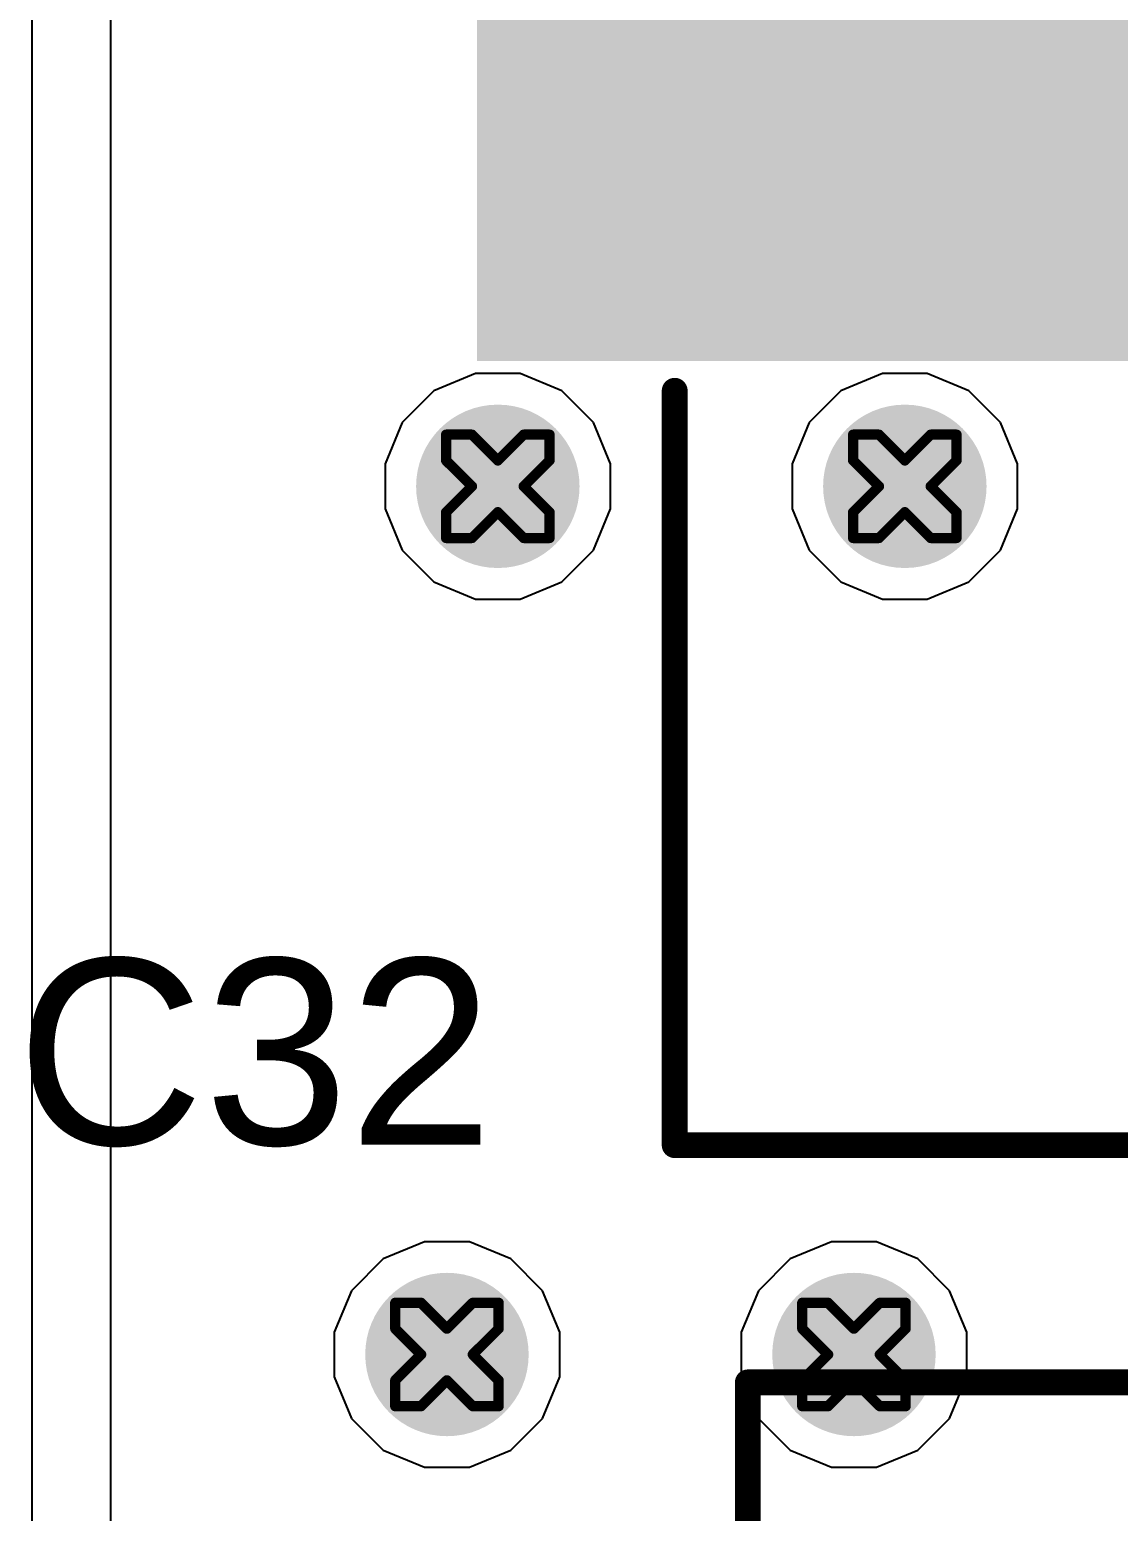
# Model space of a CAD drawing. Header units: inches. Extents: x 0 to 5379, y 0 to 5429.
# Drawn here: x 82.79 to 88.14, y 163.91 to 171.19 of the extents above; entities that cross this region are included whole.
import ezdxf

# ---------------------------------------------------------------- set-up
doc = ezdxf.new("R2010")
doc.units = ezdxf.units.IN
for name, color, linetype in [('Bottom Layer', 5, 'Continuous'), ('Bottom Solder', 6, 'Continuous'), ('Drill Drawing', 1, 'Continuous'), ('GND01', 16, 'Continuous'), ('GND02', 76, 'Continuous'), ('PWR', 156, 'Continuous'), ('SIG 01', 90, 'Continuous'), ('Top Layer', 1, 'Continuous'), ('Top Overlay', 2, 'Continuous'), ('Top Paste', 8, 'Continuous'), ('Top Solder', 216, 'Continuous'), ('Via Holes', 16, 'Continuous')]:
    doc.layers.add(name, color=color, linetype=linetype)
doc.styles.add('Arial', font='', dxfattribs={"height": 0.2})
doc.styles.get('Arial').set_extended_font_data('Arial')

# ---------------------------------------------------------------- blocks, each defined once
blk = doc.blocks.new('RVT1H470M0607_1082')
at = {"layer": 'Top Layer'}
for points in [[(-4.55, 0.8), (-1.05, 0.8), (-1.05, -0.8), (-4.55, -0.8)], [(1.05, 0.8), (4.55, 0.8), (4.55, -0.8), (1.05, -0.8)]]:
    blk.add_hatch(color=1, dxfattribs=at).paths.add_polyline_path(points)
at = {"layer": 'Top Paste'}
for points in [[(-4.55, 0.8), (-1.05, 0.8), (-1.05, -0.8), (-4.55, -0.8)], [(1.05, 0.8), (4.55, 0.8), (4.55, -0.8), (1.05, -0.8)]]:
    blk.add_hatch(color=8, dxfattribs=at).paths.add_polyline_path(points)
at = {"layer": 'Top Solder'}
for points in [[(-4.6516, 0.9016), (-0.9484, 0.9016), (-0.9484, -0.9016), (-4.6516, -0.9016)], [(0.9484, 0.9016), (4.6516, 0.9016), (4.6516, -0.9016), (0.9484, -0.9016)]]:
    blk.add_hatch(color=216, dxfattribs=at).paths.add_polyline_path(points)
at = {"layer": 'Top Overlay'}
for points in [[(-1.8348, 3.3274, 0.127, 0.127, 0), (-3.3334, 1.8288, 0.127, 0.127, 0)], [(3.3214, 3.3274, 0.127, 0.127, 0), (-1.8348, 3.3274, 0.127, 0.127, 0)], [(3.3214, 3.3274, 0.127, 0.127, 0), (3.3214, 1.1684, 0.127, 0.127, 0)], [(-3.3334, 1.8288, 0.127, 0.127, 0), (-3.3334, 1.3208, 0.127, 0.127, 0)], [(-3.9176, 1.7272, 0.127, 0.127, 0), (-3.9176, 1.016, 0.127, 0.127, 0)], [(-3.562, 1.3716, 0.127, 0.127, 0), (-4.2732, 1.3716, 0.127, 0.127, 0)], [(3.3214, -1.1684, 0.127, 0.127, 0), (3.3214, -3.3274, 0.127, 0.127, 0)], [(-3.3334, -1.3208, 0.127, 0.127, 0), (-3.3334, -1.8288, 0.127, 0.127, 0)], [(-1.8348, -3.3274, 0.127, 0.127, 0), (-3.3334, -1.8288, 0.127, 0.127, 0)], [(3.3214, -3.3274, 0.127, 0.127, 0), (-1.8348, -3.3274, 0.127, 0.127, 0)]]:
    blk.add_lwpolyline(points, format="xyseb", dxfattribs=at)
for points in [[(-1.8665, 3.3274, 0.0635, 0.0635, 1), (-1.803, 3.3274, 0.0635, 0.0635, 1)], [(-1.8665, 3.3274, 0.0635, 0.0635, 1), (-1.803, 3.3274, 0.0635, 0.0635, 1)], [(3.2897, 3.3274, 0.0635, 0.0635, 1), (3.3532, 3.3274, 0.0635, 0.0635, 1)], [(3.2897, 3.3274, 0.0635, 0.0635, 1), (3.3532, 3.3274, 0.0635, 0.0635, 1)], [(-3.3651, 1.8288, 0.0635, 0.0635, 1), (-3.3016, 1.8288, 0.0635, 0.0635, 1)], [(-3.3651, 1.8288, 0.0635, 0.0635, 1), (-3.3016, 1.8288, 0.0635, 0.0635, 1)], [(-3.9493, 1.7272, 0.0635, 0.0635, 1), (-3.8858, 1.7272, 0.0635, 0.0635, 1)], [(-4.3049, 1.3716, 0.0635, 0.0635, 1), (-4.2414, 1.3716, 0.0635, 0.0635, 1)], [(-3.5937, 1.3716, 0.0635, 0.0635, 1), (-3.5302, 1.3716, 0.0635, 0.0635, 1)], [(-3.3651, 1.3208, 0.0635, 0.0635, 1), (-3.3016, 1.3208, 0.0635, 0.0635, 1)], [(3.2897, 1.1684, 0.0635, 0.0635, 1), (3.3532, 1.1684, 0.0635, 0.0635, 1)], [(-3.9493, 1.016, 0.0635, 0.0635, 1), (-3.8858, 1.016, 0.0635, 0.0635, 1)], [(3.2897, -1.1684, 0.0635, 0.0635, 1), (3.3532, -1.1684, 0.0635, 0.0635, 1)], [(-3.3651, -1.3208, 0.0635, 0.0635, 1), (-3.3016, -1.3208, 0.0635, 0.0635, 1)], [(-3.3651, -1.8288, 0.0635, 0.0635, 1), (-3.3016, -1.8288, 0.0635, 0.0635, 1)], [(-3.3651, -1.8288, 0.0635, 0.0635, 1), (-3.3016, -1.8288, 0.0635, 0.0635, 1)], [(-1.8665, -3.3274, 0.0635, 0.0635, 1), (-1.803, -3.3274, 0.0635, 0.0635, 1)], [(-1.8665, -3.3274, 0.0635, 0.0635, 1), (-1.803, -3.3274, 0.0635, 0.0635, 1)], [(3.2897, -3.3274, 0.0635, 0.0635, 1), (3.3532, -3.3274, 0.0635, 0.0635, 1)], [(3.2897, -3.3274, 0.0635, 0.0635, 1), (3.3532, -3.3274, 0.0635, 0.0635, 1)]]:
    blk.add_lwpolyline(points, format="xyseb", close=True, dxfattribs=at)
blk = doc.blocks.new('UCD_220_F_10__D___1084')
at = {"layer": 'Top Layer'}
blk.add_hatch(color=1, dxfattribs=at).paths.add_polyline_path([(2, 1.25), (6, 1.25), (6, -1.25), (2, -1.25)])
at = {"layer": 'Top Paste'}
blk.add_hatch(color=8, dxfattribs=at).paths.add_polyline_path([(2, 1.25), (6, 1.25), (6, -1.25), (2, -1.25)])
at = {"layer": 'Top Solder'}
blk.add_hatch(color=216, dxfattribs=at).paths.add_polyline_path([(1.8984, 1.3516), (6.1016, 1.3516), (6.1016, -1.3516), (1.8984, -1.3516)])
at = {"layer": 'Top Overlay'}
for points in [[(5.1308, 5.207, 0.127, 0.127, 0), (-3.6322, 5.207, 0.127, 0.127, 0)], [(5.1308, 5.207, 0.127, 0.127, 0), (5.1308, 1.4986, 0.127, 0.127, 0)]]:
    blk.add_lwpolyline(points, format="xyseb", dxfattribs=at)
for points in [[(5.0991, 5.207, 0.0635, 0.0635, 1), (5.1626, 5.207, 0.0635, 0.0635, 1)], [(5.0991, 5.207, 0.0635, 0.0635, 1), (5.1626, 5.207, 0.0635, 0.0635, 1)], [(5.0991, 1.4986, 0.0635, 0.0635, 1), (5.1626, 1.4986, 0.0635, 0.0635, 1)]]:
    blk.add_lwpolyline(points, format="xyseb", close=True, dxfattribs=at)

msp = doc.modelspace()

# ---------------------------------------------------------------- hatches: boundary and pattern name
at = {"layer": 'Bottom Layer'}
h = msp.add_hatch(color=5, dxfattribs=at)
edge = h.paths.add_edge_path()
edge.add_arc((85.0937, 168.946), 0.3, 0, 360)
h = msp.add_hatch(color=5, dxfattribs=at)
edge = h.paths.add_edge_path()
edge.add_arc((87.0937, 168.946), 0.3, 0, 360)
h = msp.add_hatch(color=5, dxfattribs=at)
edge = h.paths.add_edge_path()
edge.add_arc((84.8437, 164.6782), 0.3, 0, 360)
h = msp.add_hatch(color=5, dxfattribs=at)
edge = h.paths.add_edge_path()
edge.add_arc((86.8437, 164.6782), 0.3, 0, 360)
at = {"layer": 'Bottom Solder'}
h = msp.add_hatch(color=6, dxfattribs=at)
edge = h.paths.add_edge_path()
edge.add_arc((85.0937, 168.946), 0.4016, 0, 360)
h = msp.add_hatch(color=6, dxfattribs=at)
edge = h.paths.add_edge_path()
edge.add_arc((87.0937, 168.946), 0.4016, 0, 360)
h = msp.add_hatch(color=6, dxfattribs=at)
edge = h.paths.add_edge_path()
edge.add_arc((84.8437, 164.6782), 0.4016, 0, 360)
h = msp.add_hatch(color=6, dxfattribs=at)
edge = h.paths.add_edge_path()
edge.add_arc((86.8437, 164.6782), 0.4016, 0, 360)
at = {"layer": 'GND01'}
h = msp.add_hatch(color=16, dxfattribs=at)
edge = h.paths.add_edge_path()
edge.add_arc((85.0937, 168.946), 0.3, 0, 360)
h = msp.add_hatch(color=16, dxfattribs=at)
edge = h.paths.add_edge_path()
edge.add_arc((87.0937, 168.946), 0.3, 0, 360)
h = msp.add_hatch(color=16, dxfattribs=at)
edge = h.paths.add_edge_path()
edge.add_arc((84.8437, 164.6782), 0.3, 0, 360)
h = msp.add_hatch(color=16, dxfattribs=at)
edge = h.paths.add_edge_path()
edge.add_arc((86.8437, 164.6782), 0.3, 0, 360)
at = {"layer": 'GND02'}
h = msp.add_hatch(color=76, dxfattribs=at)
edge = h.paths.add_edge_path()
edge.add_arc((85.0937, 168.946), 0.3, 0, 360)
h = msp.add_hatch(color=76, dxfattribs=at)
edge = h.paths.add_edge_path()
edge.add_arc((87.0937, 168.946), 0.3, 0, 360)
h = msp.add_hatch(color=76, dxfattribs=at)
edge = h.paths.add_edge_path()
edge.add_arc((84.8437, 164.6782), 0.3, 0, 360)
h = msp.add_hatch(color=76, dxfattribs=at)
edge = h.paths.add_edge_path()
edge.add_arc((86.8437, 164.6782), 0.3, 0, 360)
at = {"layer": 'PWR'}
h = msp.add_hatch(color=156, dxfattribs=at)
edge = h.paths.add_edge_path()
edge.add_arc((85.0937, 168.946), 0.3, 0, 360)
h = msp.add_hatch(color=156, dxfattribs=at)
edge = h.paths.add_edge_path()
edge.add_arc((87.0937, 168.946), 0.3, 0, 360)
h = msp.add_hatch(color=156, dxfattribs=at)
edge = h.paths.add_edge_path()
edge.add_arc((84.8437, 164.6782), 0.3, 0, 360)
h = msp.add_hatch(color=156, dxfattribs=at)
edge = h.paths.add_edge_path()
edge.add_arc((86.8437, 164.6782), 0.3, 0, 360)
at = {"layer": 'SIG 01'}
h = msp.add_hatch(color=90, dxfattribs=at)
edge = h.paths.add_edge_path()
edge.add_arc((85.0937, 168.946), 0.3, 0, 360)
h = msp.add_hatch(color=90, dxfattribs=at)
edge = h.paths.add_edge_path()
edge.add_arc((87.0937, 168.946), 0.3, 0, 360)
h = msp.add_hatch(color=90, dxfattribs=at)
edge = h.paths.add_edge_path()
edge.add_arc((84.8437, 164.6782), 0.3, 0, 360)
h = msp.add_hatch(color=90, dxfattribs=at)
edge = h.paths.add_edge_path()
edge.add_arc((86.8437, 164.6782), 0.3, 0, 360)
at = {"layer": 'Top Layer'}
h = msp.add_hatch(color=1, dxfattribs=at)
edge = h.paths.add_edge_path()
edge.add_arc((85.0937, 168.946), 0.3, 0, 360)
h = msp.add_hatch(color=1, dxfattribs=at)
edge = h.paths.add_edge_path()
edge.add_arc((87.0937, 168.946), 0.3, 0, 360)
h = msp.add_hatch(color=1, dxfattribs=at)
edge = h.paths.add_edge_path()
edge.add_arc((84.8437, 164.6782), 0.3, 0, 360)
h = msp.add_hatch(color=1, dxfattribs=at)
edge = h.paths.add_edge_path()
edge.add_arc((86.8437, 164.6782), 0.3, 0, 360)
at = {"layer": 'Top Solder'}
h = msp.add_hatch(color=216, dxfattribs=at)
edge = h.paths.add_edge_path()
edge.add_arc((85.0937, 168.946), 0.4016, 0, 360)
h = msp.add_hatch(color=216, dxfattribs=at)
edge = h.paths.add_edge_path()
edge.add_arc((87.0937, 168.946), 0.4016, 0, 360)
h = msp.add_hatch(color=216, dxfattribs=at)
edge = h.paths.add_edge_path()
edge.add_arc((84.8437, 164.6782), 0.4016, 0, 360)
h = msp.add_hatch(color=216, dxfattribs=at)
edge = h.paths.add_edge_path()
edge.add_arc((86.8437, 164.6782), 0.4016, 0, 360)
at = {"layer": 'Via Holes'}
h = msp.add_hatch(color=7, dxfattribs=at)
edge = h.paths.add_edge_path()
edge.add_arc((85.0937, 168.946), 0.15, 0, 360)
h = msp.add_hatch(color=7, dxfattribs=at)
edge = h.paths.add_edge_path()
edge.add_arc((87.0937, 168.946), 0.15, 0, 360)
h = msp.add_hatch(color=7, dxfattribs=at)
edge = h.paths.add_edge_path()
edge.add_arc((84.8437, 164.6782), 0.15, 0, 360)
h = msp.add_hatch(color=7, dxfattribs=at)
edge = h.paths.add_edge_path()
edge.add_arc((86.8437, 164.6782), 0.15, 0, 360)

# ---------------------------------------------------------------- linework, layer by layer
at = {"layer": 'Drill Drawing'}
for points in [[(84.8397, 169.073, 0.0508, 0.0508, 0), (84.8397, 169.2, 0.0508, 0.0508, 0)], [(84.8397, 169.2, 0.0508, 0.0508, 0), (84.9667, 169.2, 0.0508, 0.0508, 0)], [(84.9667, 169.2, 0.0508, 0.0508, 0), (85.0937, 169.073, 0.0508, 0.0508, 0)], [(85.0937, 169.073, 0.0508, 0.0508, 0), (85.2207, 169.2, 0.0508, 0.0508, 0)], [(85.2207, 169.2, 0.0508, 0.0508, 0), (85.3477, 169.2, 0.0508, 0.0508, 0)], [(85.3477, 169.073, 0.0508, 0.0508, 0), (85.3477, 169.2, 0.0508, 0.0508, 0)], [(86.8397, 169.073, 0.0508, 0.0508, 0), (86.8397, 169.2, 0.0508, 0.0508, 0)], [(86.8397, 169.2, 0.0508, 0.0508, 0), (86.9667, 169.2, 0.0508, 0.0508, 0)], [(86.9667, 169.2, 0.0508, 0.0508, 0), (87.0937, 169.073, 0.0508, 0.0508, 0)], [(87.0937, 169.073, 0.0508, 0.0508, 0), (87.2207, 169.2, 0.0508, 0.0508, 0)], [(87.2207, 169.2, 0.0508, 0.0508, 0), (87.3477, 169.2, 0.0508, 0.0508, 0)], [(87.3477, 169.073, 0.0508, 0.0508, 0), (87.3477, 169.2, 0.0508, 0.0508, 0)], [(84.8397, 169.073, 0.0508, 0.0508, 0), (84.9667, 168.946, 0.0508, 0.0508, 0)], [(85.2207, 168.946, 0.0508, 0.0508, 0), (85.3477, 169.073, 0.0508, 0.0508, 0)], [(86.8397, 169.073, 0.0508, 0.0508, 0), (86.9667, 168.946, 0.0508, 0.0508, 0)], [(87.2207, 168.946, 0.0508, 0.0508, 0), (87.3477, 169.073, 0.0508, 0.0508, 0)], [(84.8397, 168.819, 0.0508, 0.0508, 0), (84.9667, 168.946, 0.0508, 0.0508, 0)], [(85.2207, 168.946, 0.0508, 0.0508, 0), (85.3477, 168.819, 0.0508, 0.0508, 0)], [(86.8397, 168.819, 0.0508, 0.0508, 0), (86.9667, 168.946, 0.0508, 0.0508, 0)], [(87.2207, 168.946, 0.0508, 0.0508, 0), (87.3477, 168.819, 0.0508, 0.0508, 0)], [(84.8397, 168.692, 0.0508, 0.0508, 0), (84.8397, 168.819, 0.0508, 0.0508, 0)], [(84.9667, 168.692, 0.0508, 0.0508, 0), (85.0937, 168.819, 0.0508, 0.0508, 0)], [(85.0937, 168.819, 0.0508, 0.0508, 0), (85.2207, 168.692, 0.0508, 0.0508, 0)], [(85.3477, 168.692, 0.0508, 0.0508, 0), (85.3477, 168.819, 0.0508, 0.0508, 0)], [(86.8397, 168.692, 0.0508, 0.0508, 0), (86.8397, 168.819, 0.0508, 0.0508, 0)], [(86.9667, 168.692, 0.0508, 0.0508, 0), (87.0937, 168.819, 0.0508, 0.0508, 0)], [(87.0937, 168.819, 0.0508, 0.0508, 0), (87.2207, 168.692, 0.0508, 0.0508, 0)], [(87.3477, 168.692, 0.0508, 0.0508, 0), (87.3477, 168.819, 0.0508, 0.0508, 0)], [(84.8397, 168.692, 0.0508, 0.0508, 0), (84.9667, 168.692, 0.0508, 0.0508, 0)], [(85.2207, 168.692, 0.0508, 0.0508, 0), (85.3477, 168.692, 0.0508, 0.0508, 0)], [(86.8397, 168.692, 0.0508, 0.0508, 0), (86.9667, 168.692, 0.0508, 0.0508, 0)], [(87.2207, 168.692, 0.0508, 0.0508, 0), (87.3477, 168.692, 0.0508, 0.0508, 0)], [(84.5897, 164.8052, 0.0508, 0.0508, 0), (84.5897, 164.9322, 0.0508, 0.0508, 0)], [(84.5897, 164.9322, 0.0508, 0.0508, 0), (84.7167, 164.9322, 0.0508, 0.0508, 0)], [(84.7167, 164.9322, 0.0508, 0.0508, 0), (84.8437, 164.8052, 0.0508, 0.0508, 0)], [(84.8437, 164.8052, 0.0508, 0.0508, 0), (84.9707, 164.9322, 0.0508, 0.0508, 0)], [(84.9707, 164.9322, 0.0508, 0.0508, 0), (85.0977, 164.9322, 0.0508, 0.0508, 0)], [(85.0977, 164.8052, 0.0508, 0.0508, 0), (85.0977, 164.9322, 0.0508, 0.0508, 0)], [(86.5897, 164.8052, 0.0508, 0.0508, 0), (86.5897, 164.9322, 0.0508, 0.0508, 0)], [(86.5897, 164.9322, 0.0508, 0.0508, 0), (86.7167, 164.9322, 0.0508, 0.0508, 0)], [(86.7167, 164.9322, 0.0508, 0.0508, 0), (86.8437, 164.8052, 0.0508, 0.0508, 0)], [(86.8437, 164.8052, 0.0508, 0.0508, 0), (86.9707, 164.9322, 0.0508, 0.0508, 0)], [(86.9707, 164.9322, 0.0508, 0.0508, 0), (87.0977, 164.9322, 0.0508, 0.0508, 0)], [(87.0977, 164.8052, 0.0508, 0.0508, 0), (87.0977, 164.9322, 0.0508, 0.0508, 0)], [(84.5897, 164.8052, 0.0508, 0.0508, 0), (84.7167, 164.6782, 0.0508, 0.0508, 0)], [(84.9707, 164.6782, 0.0508, 0.0508, 0), (85.0977, 164.8052, 0.0508, 0.0508, 0)], [(86.5897, 164.8052, 0.0508, 0.0508, 0), (86.7167, 164.6782, 0.0508, 0.0508, 0)], [(86.9707, 164.6782, 0.0508, 0.0508, 0), (87.0977, 164.8052, 0.0508, 0.0508, 0)], [(84.5897, 164.5512, 0.0508, 0.0508, 0), (84.7167, 164.6782, 0.0508, 0.0508, 0)], [(84.9707, 164.6782, 0.0508, 0.0508, 0), (85.0977, 164.5512, 0.0508, 0.0508, 0)], [(86.5897, 164.5512, 0.0508, 0.0508, 0), (86.7167, 164.6782, 0.0508, 0.0508, 0)], [(86.9707, 164.6782, 0.0508, 0.0508, 0), (87.0977, 164.5512, 0.0508, 0.0508, 0)], [(84.5897, 164.4242, 0.0508, 0.0508, 0), (84.5897, 164.5512, 0.0508, 0.0508, 0)], [(84.7167, 164.4242, 0.0508, 0.0508, 0), (84.8437, 164.5512, 0.0508, 0.0508, 0)], [(84.8437, 164.5512, 0.0508, 0.0508, 0), (84.9707, 164.4242, 0.0508, 0.0508, 0)], [(85.0977, 164.4242, 0.0508, 0.0508, 0), (85.0977, 164.5512, 0.0508, 0.0508, 0)], [(86.5897, 164.4242, 0.0508, 0.0508, 0), (86.5897, 164.5512, 0.0508, 0.0508, 0)], [(86.7167, 164.4242, 0.0508, 0.0508, 0), (86.8437, 164.5512, 0.0508, 0.0508, 0)], [(86.8437, 164.5512, 0.0508, 0.0508, 0), (86.9707, 164.4242, 0.0508, 0.0508, 0)], [(87.0977, 164.4242, 0.0508, 0.0508, 0), (87.0977, 164.5512, 0.0508, 0.0508, 0)], [(84.5897, 164.4242, 0.0508, 0.0508, 0), (84.7167, 164.4242, 0.0508, 0.0508, 0)], [(84.9707, 164.4242, 0.0508, 0.0508, 0), (85.0977, 164.4242, 0.0508, 0.0508, 0)], [(86.5897, 164.4242, 0.0508, 0.0508, 0), (86.7167, 164.4242, 0.0508, 0.0508, 0)], [(86.9707, 164.4242, 0.0508, 0.0508, 0), (87.0977, 164.4242, 0.0508, 0.0508, 0)]]:
    msp.add_lwpolyline(points, format="xyseb", dxfattribs=at)
for points in [[(84.827, 169.2, 0.0254, 0.0254, 1), (84.8524, 169.2, 0.0254, 0.0254, 1)], [(84.827, 169.2, 0.0254, 0.0254, 1), (84.8524, 169.2, 0.0254, 0.0254, 1)], [(84.954, 169.2, 0.0254, 0.0254, 1), (84.9794, 169.2, 0.0254, 0.0254, 1)], [(84.954, 169.2, 0.0254, 0.0254, 1), (84.9794, 169.2, 0.0254, 0.0254, 1)], [(85.208, 169.2, 0.0254, 0.0254, 1), (85.2334, 169.2, 0.0254, 0.0254, 1)], [(85.208, 169.2, 0.0254, 0.0254, 1), (85.2334, 169.2, 0.0254, 0.0254, 1)], [(85.335, 169.2, 0.0254, 0.0254, 1), (85.3604, 169.2, 0.0254, 0.0254, 1)], [(85.335, 169.2, 0.0254, 0.0254, 1), (85.3604, 169.2, 0.0254, 0.0254, 1)], [(86.827, 169.2, 0.0254, 0.0254, 1), (86.8524, 169.2, 0.0254, 0.0254, 1)], [(86.827, 169.2, 0.0254, 0.0254, 1), (86.8524, 169.2, 0.0254, 0.0254, 1)], [(86.954, 169.2, 0.0254, 0.0254, 1), (86.9794, 169.2, 0.0254, 0.0254, 1)], [(86.954, 169.2, 0.0254, 0.0254, 1), (86.9794, 169.2, 0.0254, 0.0254, 1)], [(87.208, 169.2, 0.0254, 0.0254, 1), (87.2334, 169.2, 0.0254, 0.0254, 1)], [(87.208, 169.2, 0.0254, 0.0254, 1), (87.2334, 169.2, 0.0254, 0.0254, 1)], [(87.335, 169.2, 0.0254, 0.0254, 1), (87.3604, 169.2, 0.0254, 0.0254, 1)], [(87.335, 169.2, 0.0254, 0.0254, 1), (87.3604, 169.2, 0.0254, 0.0254, 1)], [(84.827, 169.073, 0.0254, 0.0254, 1), (84.8524, 169.073, 0.0254, 0.0254, 1)], [(84.827, 169.073, 0.0254, 0.0254, 1), (84.8524, 169.073, 0.0254, 0.0254, 1)], [(85.081, 169.073, 0.0254, 0.0254, 1), (85.1064, 169.073, 0.0254, 0.0254, 1)], [(85.081, 169.073, 0.0254, 0.0254, 1), (85.1064, 169.073, 0.0254, 0.0254, 1)], [(85.335, 169.073, 0.0254, 0.0254, 1), (85.3604, 169.073, 0.0254, 0.0254, 1)], [(85.335, 169.073, 0.0254, 0.0254, 1), (85.3604, 169.073, 0.0254, 0.0254, 1)], [(86.827, 169.073, 0.0254, 0.0254, 1), (86.8524, 169.073, 0.0254, 0.0254, 1)], [(86.827, 169.073, 0.0254, 0.0254, 1), (86.8524, 169.073, 0.0254, 0.0254, 1)], [(87.081, 169.073, 0.0254, 0.0254, 1), (87.1064, 169.073, 0.0254, 0.0254, 1)], [(87.081, 169.073, 0.0254, 0.0254, 1), (87.1064, 169.073, 0.0254, 0.0254, 1)], [(87.335, 169.073, 0.0254, 0.0254, 1), (87.3604, 169.073, 0.0254, 0.0254, 1)], [(87.335, 169.073, 0.0254, 0.0254, 1), (87.3604, 169.073, 0.0254, 0.0254, 1)], [(84.954, 168.946, 0.0254, 0.0254, 1), (84.9794, 168.946, 0.0254, 0.0254, 1)], [(84.954, 168.946, 0.0254, 0.0254, 1), (84.9794, 168.946, 0.0254, 0.0254, 1)], [(85.208, 168.946, 0.0254, 0.0254, 1), (85.2334, 168.946, 0.0254, 0.0254, 1)], [(85.208, 168.946, 0.0254, 0.0254, 1), (85.2334, 168.946, 0.0254, 0.0254, 1)], [(86.954, 168.946, 0.0254, 0.0254, 1), (86.9794, 168.946, 0.0254, 0.0254, 1)], [(86.954, 168.946, 0.0254, 0.0254, 1), (86.9794, 168.946, 0.0254, 0.0254, 1)], [(87.208, 168.946, 0.0254, 0.0254, 1), (87.2334, 168.946, 0.0254, 0.0254, 1)], [(87.208, 168.946, 0.0254, 0.0254, 1), (87.2334, 168.946, 0.0254, 0.0254, 1)], [(84.827, 168.819, 0.0254, 0.0254, 1), (84.8524, 168.819, 0.0254, 0.0254, 1)], [(84.827, 168.819, 0.0254, 0.0254, 1), (84.8524, 168.819, 0.0254, 0.0254, 1)], [(85.081, 168.819, 0.0254, 0.0254, 1), (85.1064, 168.819, 0.0254, 0.0254, 1)], [(85.081, 168.819, 0.0254, 0.0254, 1), (85.1064, 168.819, 0.0254, 0.0254, 1)], [(85.335, 168.819, 0.0254, 0.0254, 1), (85.3604, 168.819, 0.0254, 0.0254, 1)], [(85.335, 168.819, 0.0254, 0.0254, 1), (85.3604, 168.819, 0.0254, 0.0254, 1)], [(86.827, 168.819, 0.0254, 0.0254, 1), (86.8524, 168.819, 0.0254, 0.0254, 1)], [(86.827, 168.819, 0.0254, 0.0254, 1), (86.8524, 168.819, 0.0254, 0.0254, 1)], [(87.081, 168.819, 0.0254, 0.0254, 1), (87.1064, 168.819, 0.0254, 0.0254, 1)], [(87.081, 168.819, 0.0254, 0.0254, 1), (87.1064, 168.819, 0.0254, 0.0254, 1)], [(87.335, 168.819, 0.0254, 0.0254, 1), (87.3604, 168.819, 0.0254, 0.0254, 1)], [(87.335, 168.819, 0.0254, 0.0254, 1), (87.3604, 168.819, 0.0254, 0.0254, 1)], [(84.827, 168.692, 0.0254, 0.0254, 1), (84.8524, 168.692, 0.0254, 0.0254, 1)], [(84.827, 168.692, 0.0254, 0.0254, 1), (84.8524, 168.692, 0.0254, 0.0254, 1)], [(84.954, 168.692, 0.0254, 0.0254, 1), (84.9794, 168.692, 0.0254, 0.0254, 1)], [(84.954, 168.692, 0.0254, 0.0254, 1), (84.9794, 168.692, 0.0254, 0.0254, 1)], [(85.208, 168.692, 0.0254, 0.0254, 1), (85.2334, 168.692, 0.0254, 0.0254, 1)], [(85.208, 168.692, 0.0254, 0.0254, 1), (85.2334, 168.692, 0.0254, 0.0254, 1)], [(85.335, 168.692, 0.0254, 0.0254, 1), (85.3604, 168.692, 0.0254, 0.0254, 1)], [(85.335, 168.692, 0.0254, 0.0254, 1), (85.3604, 168.692, 0.0254, 0.0254, 1)], [(86.827, 168.692, 0.0254, 0.0254, 1), (86.8524, 168.692, 0.0254, 0.0254, 1)], [(86.827, 168.692, 0.0254, 0.0254, 1), (86.8524, 168.692, 0.0254, 0.0254, 1)], [(86.954, 168.692, 0.0254, 0.0254, 1), (86.9794, 168.692, 0.0254, 0.0254, 1)], [(86.954, 168.692, 0.0254, 0.0254, 1), (86.9794, 168.692, 0.0254, 0.0254, 1)], [(87.208, 168.692, 0.0254, 0.0254, 1), (87.2334, 168.692, 0.0254, 0.0254, 1)], [(87.208, 168.692, 0.0254, 0.0254, 1), (87.2334, 168.692, 0.0254, 0.0254, 1)], [(87.335, 168.692, 0.0254, 0.0254, 1), (87.3604, 168.692, 0.0254, 0.0254, 1)], [(87.335, 168.692, 0.0254, 0.0254, 1), (87.3604, 168.692, 0.0254, 0.0254, 1)], [(84.577, 164.9322, 0.0254, 0.0254, 1), (84.6024, 164.9322, 0.0254, 0.0254, 1)], [(84.577, 164.9322, 0.0254, 0.0254, 1), (84.6024, 164.9322, 0.0254, 0.0254, 1)], [(84.704, 164.9322, 0.0254, 0.0254, 1), (84.7294, 164.9322, 0.0254, 0.0254, 1)], [(84.704, 164.9322, 0.0254, 0.0254, 1), (84.7294, 164.9322, 0.0254, 0.0254, 1)], [(84.958, 164.9322, 0.0254, 0.0254, 1), (84.9834, 164.9322, 0.0254, 0.0254, 1)], [(84.958, 164.9322, 0.0254, 0.0254, 1), (84.9834, 164.9322, 0.0254, 0.0254, 1)], [(85.085, 164.9322, 0.0254, 0.0254, 1), (85.1104, 164.9322, 0.0254, 0.0254, 1)], [(85.085, 164.9322, 0.0254, 0.0254, 1), (85.1104, 164.9322, 0.0254, 0.0254, 1)], [(86.577, 164.9322, 0.0254, 0.0254, 1), (86.6024, 164.9322, 0.0254, 0.0254, 1)], [(86.577, 164.9322, 0.0254, 0.0254, 1), (86.6024, 164.9322, 0.0254, 0.0254, 1)], [(86.704, 164.9322, 0.0254, 0.0254, 1), (86.7294, 164.9322, 0.0254, 0.0254, 1)], [(86.704, 164.9322, 0.0254, 0.0254, 1), (86.7294, 164.9322, 0.0254, 0.0254, 1)], [(86.958, 164.9322, 0.0254, 0.0254, 1), (86.9834, 164.9322, 0.0254, 0.0254, 1)], [(86.958, 164.9322, 0.0254, 0.0254, 1), (86.9834, 164.9322, 0.0254, 0.0254, 1)], [(87.085, 164.9322, 0.0254, 0.0254, 1), (87.1104, 164.9322, 0.0254, 0.0254, 1)], [(87.085, 164.9322, 0.0254, 0.0254, 1), (87.1104, 164.9322, 0.0254, 0.0254, 1)], [(84.577, 164.8052, 0.0254, 0.0254, 1), (84.6024, 164.8052, 0.0254, 0.0254, 1)], [(84.577, 164.8052, 0.0254, 0.0254, 1), (84.6024, 164.8052, 0.0254, 0.0254, 1)], [(84.831, 164.8052, 0.0254, 0.0254, 1), (84.8564, 164.8052, 0.0254, 0.0254, 1)], [(84.831, 164.8052, 0.0254, 0.0254, 1), (84.8564, 164.8052, 0.0254, 0.0254, 1)], [(85.085, 164.8052, 0.0254, 0.0254, 1), (85.1104, 164.8052, 0.0254, 0.0254, 1)], [(85.085, 164.8052, 0.0254, 0.0254, 1), (85.1104, 164.8052, 0.0254, 0.0254, 1)], [(86.577, 164.8052, 0.0254, 0.0254, 1), (86.6024, 164.8052, 0.0254, 0.0254, 1)], [(86.577, 164.8052, 0.0254, 0.0254, 1), (86.6024, 164.8052, 0.0254, 0.0254, 1)], [(86.831, 164.8052, 0.0254, 0.0254, 1), (86.8564, 164.8052, 0.0254, 0.0254, 1)], [(86.831, 164.8052, 0.0254, 0.0254, 1), (86.8564, 164.8052, 0.0254, 0.0254, 1)], [(87.085, 164.8052, 0.0254, 0.0254, 1), (87.1104, 164.8052, 0.0254, 0.0254, 1)], [(87.085, 164.8052, 0.0254, 0.0254, 1), (87.1104, 164.8052, 0.0254, 0.0254, 1)], [(84.704, 164.6782, 0.0254, 0.0254, 1), (84.7294, 164.6782, 0.0254, 0.0254, 1)], [(84.704, 164.6782, 0.0254, 0.0254, 1), (84.7294, 164.6782, 0.0254, 0.0254, 1)], [(84.958, 164.6782, 0.0254, 0.0254, 1), (84.9834, 164.6782, 0.0254, 0.0254, 1)], [(84.958, 164.6782, 0.0254, 0.0254, 1), (84.9834, 164.6782, 0.0254, 0.0254, 1)], [(86.704, 164.6782, 0.0254, 0.0254, 1), (86.7294, 164.6782, 0.0254, 0.0254, 1)], [(86.704, 164.6782, 0.0254, 0.0254, 1), (86.7294, 164.6782, 0.0254, 0.0254, 1)], [(86.958, 164.6782, 0.0254, 0.0254, 1), (86.9834, 164.6782, 0.0254, 0.0254, 1)], [(86.958, 164.6782, 0.0254, 0.0254, 1), (86.9834, 164.6782, 0.0254, 0.0254, 1)], [(84.577, 164.5512, 0.0254, 0.0254, 1), (84.6024, 164.5512, 0.0254, 0.0254, 1)], [(84.577, 164.5512, 0.0254, 0.0254, 1), (84.6024, 164.5512, 0.0254, 0.0254, 1)], [(84.831, 164.5512, 0.0254, 0.0254, 1), (84.8564, 164.5512, 0.0254, 0.0254, 1)], [(84.831, 164.5512, 0.0254, 0.0254, 1), (84.8564, 164.5512, 0.0254, 0.0254, 1)], [(85.085, 164.5512, 0.0254, 0.0254, 1), (85.1104, 164.5512, 0.0254, 0.0254, 1)], [(85.085, 164.5512, 0.0254, 0.0254, 1), (85.1104, 164.5512, 0.0254, 0.0254, 1)], [(86.577, 164.5512, 0.0254, 0.0254, 1), (86.6024, 164.5512, 0.0254, 0.0254, 1)], [(86.577, 164.5512, 0.0254, 0.0254, 1), (86.6024, 164.5512, 0.0254, 0.0254, 1)], [(86.831, 164.5512, 0.0254, 0.0254, 1), (86.8564, 164.5512, 0.0254, 0.0254, 1)], [(86.831, 164.5512, 0.0254, 0.0254, 1), (86.8564, 164.5512, 0.0254, 0.0254, 1)], [(87.085, 164.5512, 0.0254, 0.0254, 1), (87.1104, 164.5512, 0.0254, 0.0254, 1)], [(87.085, 164.5512, 0.0254, 0.0254, 1), (87.1104, 164.5512, 0.0254, 0.0254, 1)], [(84.577, 164.4242, 0.0254, 0.0254, 1), (84.6024, 164.4242, 0.0254, 0.0254, 1)], [(84.577, 164.4242, 0.0254, 0.0254, 1), (84.6024, 164.4242, 0.0254, 0.0254, 1)], [(84.704, 164.4242, 0.0254, 0.0254, 1), (84.7294, 164.4242, 0.0254, 0.0254, 1)], [(84.704, 164.4242, 0.0254, 0.0254, 1), (84.7294, 164.4242, 0.0254, 0.0254, 1)], [(84.958, 164.4242, 0.0254, 0.0254, 1), (84.9834, 164.4242, 0.0254, 0.0254, 1)], [(84.958, 164.4242, 0.0254, 0.0254, 1), (84.9834, 164.4242, 0.0254, 0.0254, 1)], [(85.085, 164.4242, 0.0254, 0.0254, 1), (85.1104, 164.4242, 0.0254, 0.0254, 1)], [(85.085, 164.4242, 0.0254, 0.0254, 1), (85.1104, 164.4242, 0.0254, 0.0254, 1)], [(86.577, 164.4242, 0.0254, 0.0254, 1), (86.6024, 164.4242, 0.0254, 0.0254, 1)], [(86.577, 164.4242, 0.0254, 0.0254, 1), (86.6024, 164.4242, 0.0254, 0.0254, 1)], [(86.704, 164.4242, 0.0254, 0.0254, 1), (86.7294, 164.4242, 0.0254, 0.0254, 1)], [(86.704, 164.4242, 0.0254, 0.0254, 1), (86.7294, 164.4242, 0.0254, 0.0254, 1)], [(86.958, 164.4242, 0.0254, 0.0254, 1), (86.9834, 164.4242, 0.0254, 0.0254, 1)], [(86.958, 164.4242, 0.0254, 0.0254, 1), (86.9834, 164.4242, 0.0254, 0.0254, 1)], [(87.085, 164.4242, 0.0254, 0.0254, 1), (87.1104, 164.4242, 0.0254, 0.0254, 1)], [(87.085, 164.4242, 0.0254, 0.0254, 1), (87.1104, 164.4242, 0.0254, 0.0254, 1)]]:
    msp.add_lwpolyline(points, format="xyseb", close=True, dxfattribs=at)
at = {"layer": 'PWR'}
for p, q in [((84.9835, 169.5), (84.7799, 169.4157)), ((85.2039, 169.5), (84.9835, 169.5)), ((85.4075, 169.4157), (85.2039, 169.5)), ((86.9835, 169.5), (86.7799, 169.4157)), ((87.2039, 169.5), (86.9835, 169.5)), ((87.4075, 169.4157), (87.2039, 169.5)), ((84.7799, 169.4157), (84.624, 169.2598)), ((85.5633, 169.2598), (85.4075, 169.4157)), ((86.7799, 169.4157), (86.624, 169.2598)), ((87.5634, 169.2598), (87.4075, 169.4157)), ((84.624, 169.2598), (84.5397, 169.0562)), ((85.6477, 169.0562), (85.5633, 169.2598)), ((86.624, 169.2598), (86.5397, 169.0562)), ((87.6477, 169.0562), (87.5634, 169.2598)), ((84.5397, 169.0562), (84.5397, 168.8358)), ((85.6477, 168.8358), (85.6477, 169.0562)), ((86.5397, 169.0562), (86.5397, 168.8358)), ((87.6477, 168.8358), (87.6477, 169.0562)), ((84.5397, 168.8358), (84.624, 168.6322)), ((85.5633, 168.6322), (85.6477, 168.8358)), ((86.5397, 168.8358), (86.624, 168.6322)), ((87.5634, 168.6322), (87.6477, 168.8358)), ((84.624, 168.6322), (84.7799, 168.4764)), ((85.4075, 168.4764), (85.5633, 168.6322)), ((86.624, 168.6322), (86.7799, 168.4764)), ((87.4075, 168.4764), (87.5634, 168.6322)), ((84.7799, 168.4764), (84.9835, 168.392)), ((85.2039, 168.392), (85.4075, 168.4764)), ((86.7799, 168.4764), (86.9835, 168.392)), ((87.2039, 168.392), (87.4075, 168.4764)), ((84.9835, 168.392), (85.2039, 168.392)), ((86.9835, 168.392), (87.2039, 168.392)), ((84.7335, 165.2322), (84.5299, 165.1479)), ((84.9539, 165.2322), (84.7335, 165.2322)), ((85.1575, 165.1479), (84.9539, 165.2322)), ((86.7335, 165.2322), (86.5299, 165.1479)), ((86.9539, 165.2322), (86.7335, 165.2322)), ((87.1575, 165.1479), (86.9539, 165.2322)), ((84.5299, 165.1479), (84.374, 164.992)), ((85.3133, 164.992), (85.1575, 165.1479)), ((86.5299, 165.1479), (86.374, 164.992)), ((87.3134, 164.992), (87.1575, 165.1479)), ((84.374, 164.992), (84.2897, 164.7884)), ((85.3977, 164.7884), (85.3133, 164.992)), ((86.374, 164.992), (86.2897, 164.7884)), ((87.3977, 164.7884), (87.3134, 164.992)), ((84.2897, 164.7884), (84.2897, 164.568)), ((85.3977, 164.568), (85.3977, 164.7884)), ((86.2897, 164.7884), (86.2897, 164.568)), ((87.3977, 164.568), (87.3977, 164.7884)), ((84.2897, 164.568), (84.374, 164.3644)), ((85.3133, 164.3644), (85.3977, 164.568)), ((86.2897, 164.568), (86.374, 164.3644)), ((87.3134, 164.3644), (87.3977, 164.568)), ((84.374, 164.3644), (84.5299, 164.2085)), ((85.1575, 164.2085), (85.3133, 164.3644)), ((86.374, 164.3644), (86.5299, 164.2085)), ((87.1575, 164.2085), (87.3134, 164.3644)), ((84.5299, 164.2085), (84.7335, 164.1242)), ((84.9539, 164.1242), (85.1575, 164.2085)), ((86.5299, 164.2085), (86.7335, 164.1242)), ((86.9539, 164.1242), (87.1575, 164.2085)), ((84.7335, 164.1242), (84.9539, 164.1242)), ((86.7335, 164.1242), (86.9539, 164.1242))]:
    msp.add_line(p, q, dxfattribs=at)
at = {"layer": 'Top Layer'}
for p, q in [((82.804, 186.4343), (82.804, 155.738)), ((83.1925, 155.738), (83.1925, 186.0459))]:
    msp.add_line(p, q, dxfattribs=at)

# ---------------------------------------------------------------- block references
at = {"rotation": 180}
for name, p in [('UCD_220_F_10__D___1084', (91.0937, 170.9144)), ('RVT1H470M0607_1082', (89.6437, 161.2138))]:
    msp.add_blockref(name, p, dxfattribs=at)

# ---------------------------------------------------------------- texts
at = {"layer": 'Top Overlay', "style": 'Arial'}
msp.add_text('C32', height=0.9144, dxfattribs=at).set_placement((82.7282, 165.7097))

doc.saveas('drawing.dxf')
